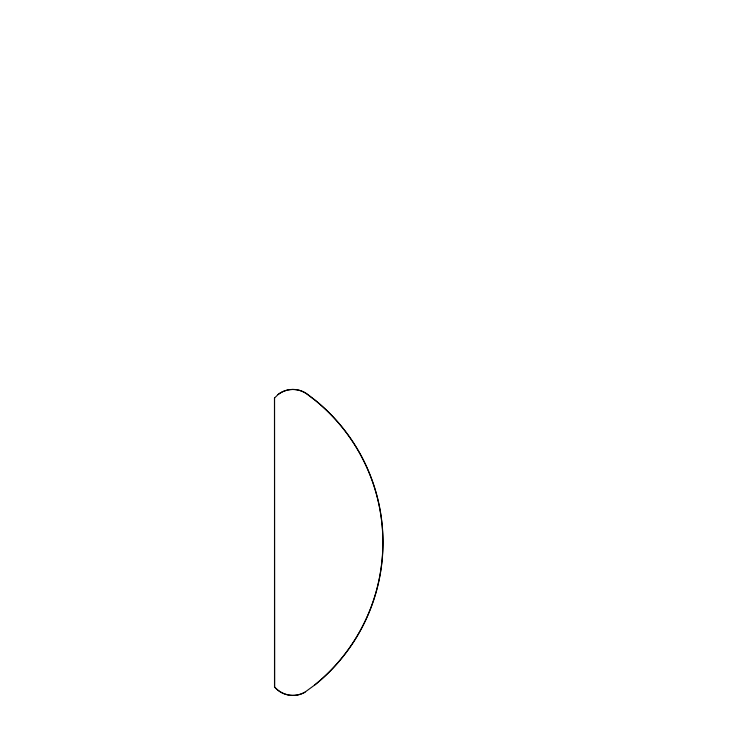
<?xml version="1.0" encoding="UTF-8"?>
<svg xmlns="http://www.w3.org/2000/svg" width="732" height="732" viewBox="0 0 732 732"><rect width="100%" height="100%" fill="white"/><g stroke="black" fill="none" stroke-linecap="round" stroke-linejoin="round"><path stroke-width="1.1" d="M274.509 398.052L278.078 394.557A24.202 24.202 0 0 1 307.541 394.356L315.144 400.194A183.027 183.027 0 0 1 315.181 684.667L304.924 692.179A24.202 24.202 0 0 1 274.509 686.991L274.509 398.052L274.637 686.991A24.202 24.202 0 0 0 305.052 692.179M314.696 684.942L315.053 684.667A183.027 183.027 0 0 0 315.016 400.194L307.413 394.356A24.202 24.202 0 0 0 277.95 394.557"/></g></svg>
